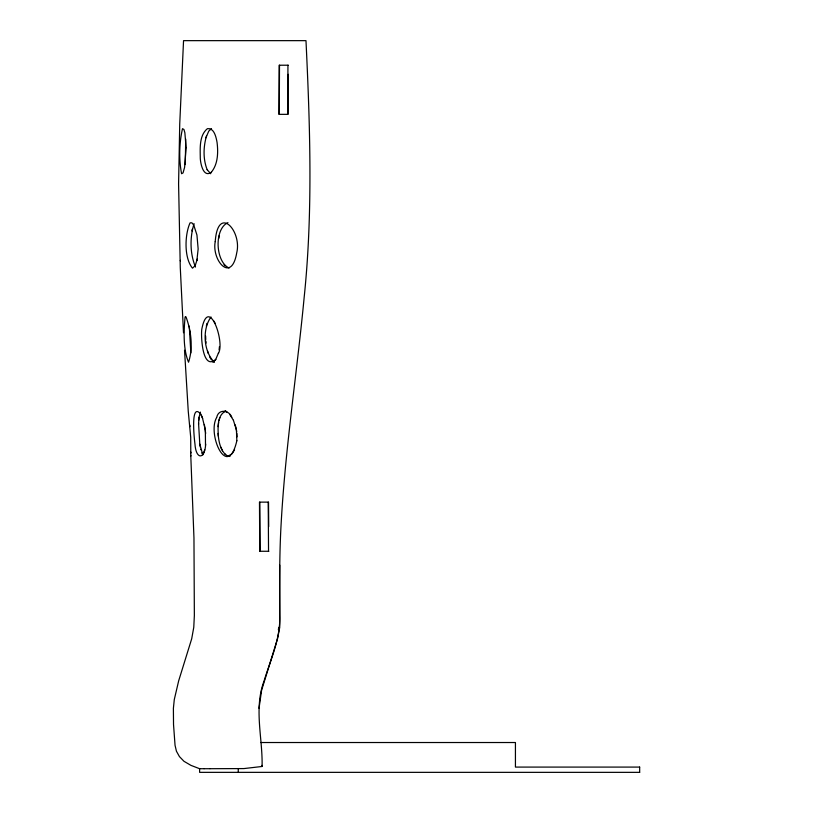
<?xml version="1.0" encoding="UTF-8"?>
<svg xmlns="http://www.w3.org/2000/svg" width="813" height="813" viewBox="0 0 813 813"><rect width="100%" height="100%" fill="white"/><g stroke="black" fill="none" stroke-linecap="round" stroke-linejoin="round"><path stroke-width="1.22" d="M279.276 114.348L279.499 65.213M183.504 332.761L180.273 267.447L178.586 183.86L179.734 123.922L183.545 40.65L305.983 40.65C310.058 126.035 313.025 211.868 304.194 297.07C297.009 372.74 285.302 447.973 281.125 523.918C279.367 554.436 279.591 585.014 279.753 615.563C280.566 638.418 270.658 659.465 264.113 680.837C253.636 708.662 262.802 738.102 262.081 766.476L243.89 768.58L210.028 768.702M287.711 114.348L287.944 65.213M279.733 565.116L279.733 627.341L277.518 638.764L261.573 690.4L259.032 708.316M288.209 74.298L288.036 114.348L278.961 114.348L279.184 65.213L288.259 65.213M180.344 260.861L180.354 260.343M198.545 424.345L199.022 417.282L200.465 412.12M214.266 362.09C203.413 351.45 202.112 329.031 211.014 316.999M198.565 423.339L199.785 444.05L202.762 454.589M204.063 768.712L199.622 768.712L190.964 765.379L183.982 761.303L179.419 756.568L176.441 751.222L175.049 745.318L173.525 724.515L173.393 708.316L174.287 699.566L178.667 680.837L191.705 638.764L193.768 627.341L194.358 615.563L193.961 537.962L190.801 456.123L190.709 437.262L188.26 411.358L184.531 350.21M185.516 316.714L185.11 316.999C183.687 331.308 183.149 349.509 188.535 362.202C193.24 348.025 191.218 330.962 186.035 316.999L185.537 316.724M218.372 353.37C225.333 342.497 208.555 294.479 201.807 329.174C200.801 335.576 202.264 371.206 215.841 359.366M225.384 411.114L225.892 411.022C216.878 415.087 217.955 427.912 218.321 436.225M190.882 453.004L190.923 452.15M236.847 440.748L236.431 430.128L233.422 420.291M205.496 445.382L205.354 430.128L202.498 418.065M190.801 456.123L190.862 455.392M227.945 222.599C213.982 228.951 215.303 261.715 229.114 268.056M185.73 139.094L185.273 164.602M198.718 420.291L199.012 417.323M219.093 349.885L219.449 346.582M218.118 426.652L218.646 422.414M205.669 444.05C204.927 459.721 195.943 459.914 194.968 444.05C194.48 440.829 190.029 401.134 200.75 414.163M236.847 440.748C227.65 480.696 206.949 434.315 216.624 417.567M194.083 223.666C189.734 237.335 189.917 253.737 195.506 267.06M191.959 230.963L192.214 229.236M218.819 238.311L219.205 235.77M278.351 629.628L278.798 627.341M196.909 260.343L195.191 265.688L192.498 268.168C183.962 258.168 184.673 234.571 190.079 222.833L191.888 222.833L193.748 225.038L196.939 235.008L198.148 248.93L196.909 260.343L197.173 259.103M206.35 326.125L206.949 323.401M206.573 135.751C203.331 146.686 202.935 159.023 207.183 169.734M210.75 172.884C218.016 164.826 218.321 152.641 217.061 142.427C216.167 137.458 214.236 127.641 207.406 128.667C199.043 135.497 200.191 148.555 200.293 158.301C200.557 163.901 203.433 178.037 211.339 172.285M212.691 362.1L215.536 359.854L218.504 352.933M219.906 417.567L219.073 420.291M204.713 449.823L203.169 454.02M205.913 137.783L208.758 131.117L211.502 128.667M216.736 417.323C218.423 408.736 229.175 409.894 231.827 417.323M234.561 449.823L232.498 453.146M231.817 454.02L227.782 456.337M224.144 411.683L225.069 411.165M226.715 456.51L227.437 456.398M204.083 768.712L209.906 768.712M268.829 551.265L259.764 551.265L259.479 502.129L268.524 502.129L268.697 526.641M260.861 742.523L515.432 742.523L515.432 767.086L639.648 767.086M639.648 772.35L199.622 772.35L199.592 768.702M229.967 456.51L227.467 455.869M224.571 453.684L226.868 455.585M225.201 411.165L227.152 412.161M226.481 455.392L228.199 456.225M212.742 361.226L214.104 362.059M210.689 173.728L207.132 169.653M225.496 454.579C219.957 449.122 218.687 440.839 218.077 433.41M225.059 265.892L224.042 264.682M229.896 414.711L233.422 420.291M211.4 359.854L209.673 356.948M202.915 454.823L201.939 452.892M222.508 450.778L220.78 447.109M213.89 321.074L215.16 323.3M202.62 418.451L200.313 413.37M201.35 415.24L202.335 417.567M208.23 353.401L207.488 350.87M200.791 449.223L200.933 449.823M204.348 424.437L205.689 433.41M199.785 444.05L200.303 447.109M189.825 331.125L190.029 332.476M236.847 433.41L237.01 436.927M261.949 765.379L262.081 766.476M190.852 352.933L189.277 326.125M189.856 425.199L189.998 426.652M205.913 341.145L206.085 343.096M205.628 335.962L205.77 339.529M238.26 772.32L238.26 768.712M268.229 502.129L268.534 551.265M259.774 502.129L260.058 551.265M639.668 767.086L639.668 772.35M235.12 424.803A26.768 23.15 74.7 0 1 236.644 431.794M186.096 147.631L184.602 167.326L183.057 172.884L181.594 173.728C178.769 159.135 179.236 143.139 182.498 128.667L183.941 129.501L184.866 132.743L186.096 147.631M215.232 241.593C211.522 260.241 231.471 283.869 236.746 252.731C242.101 230.811 217.854 204.246 215.232 241.593"/></g></svg>
